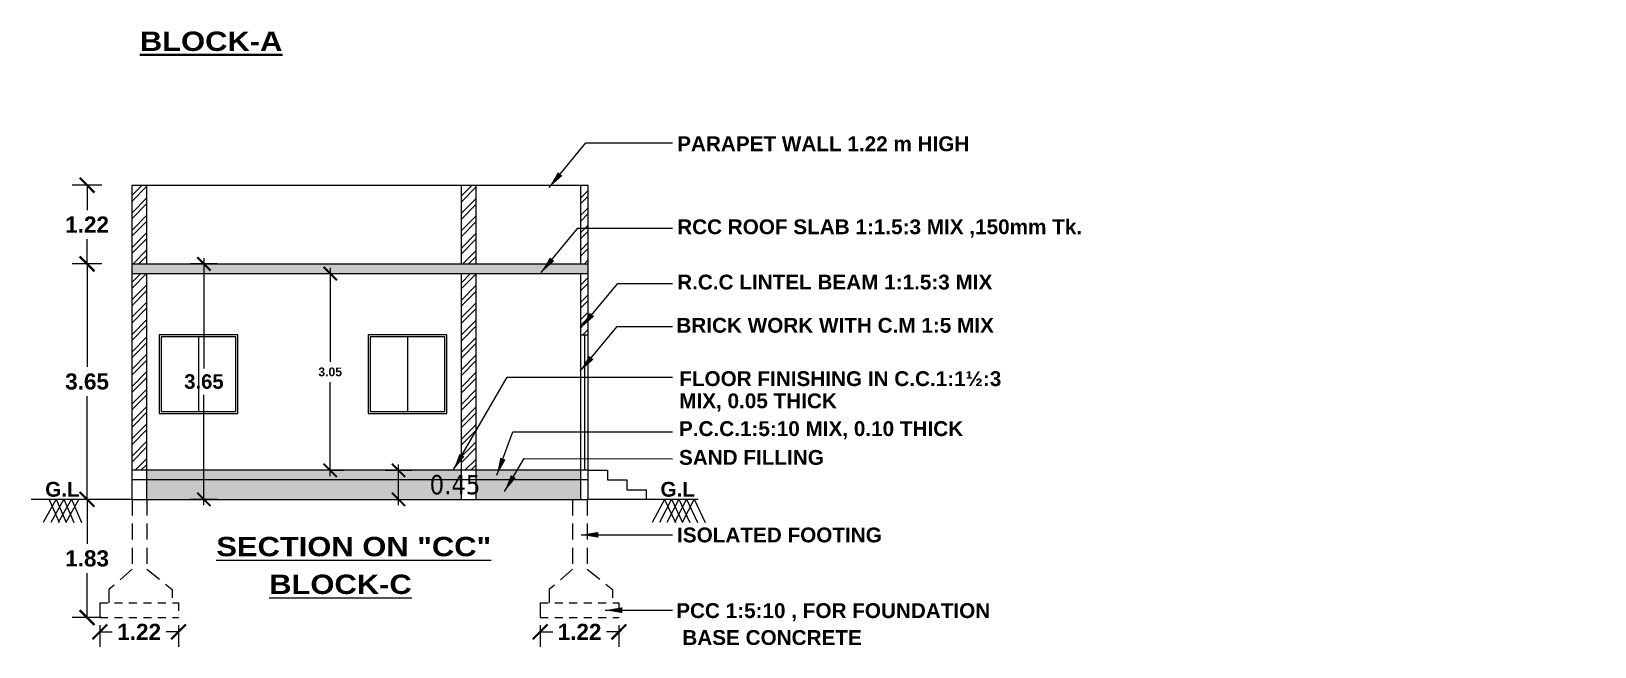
# Model space of a CAD drawing. Header units: metres. Extents: x 743 to 2261, y -742 to 557.
# Drawn here: x 2116.68 to 2140.94, y -644.82 to -635.28 of the extents above; entities that cross this region are included whole.
import ezdxf

# ---------------------------------------------------------------- set-up
doc = ezdxf.new("R2010")
doc.units = ezdxf.units.M
doc.linetypes.add('HIDDEN', pattern=[0.375, 0.25, -0.125])
doc.linetypes.add('HIDDEN2', pattern=[0.1875, 0.125, -0.0625])
for name, color, linetype in [('BLK_3_FLR_0_REGULAR_ROOM_1', 4, 'Continuous'), ('BLK_3_HT_OF_BLDG', 5, 'Continuous'), ('BLK_3_PLINTH_HEIGHT', 7, 'Continuous')]:
    doc.layers.add(name, color=color, linetype=linetype)
doc.styles.add('CEN-GOT', font='arialbd.ttf')
doc.styles.add('CGR', font='ariblk.ttf')
doc.styles.add('kavi', font='ARLRDBD.TTF')
doc.styles.add('STYLE1', font='tahoma.ttf', dxfattribs={"height": 0.4})
doc.styles.add('STYLE2', font='tahoma.ttf', dxfattribs={"height": 0.3})
doc.styles.add('TITLE', font='arialbd.ttf')
doc.dimstyles.new('kavi', dxfattribs={"dimtxt": 0.11, "dimasz": 0.23, "dimexe": 0.18, "dimexo": 0.0625, "dimgap": 0.09, "dimtad": 0, "dimtih": 1, "dimtoh": 1, "dimzin": 0, "dimdsep": 46, "dimtxsty": 'kavi', "dimblk": 'ARCHTICK', "dimcen": 0.09, "dimse1": 1, "dimse2": 1, "dimadec": 0, "dimazin": 0, "dimtfac": 1, "dimtofl": 0, "dimtmove": 0, "dimatfit": 3, "dimldrblk": 'ARCHTICK', "dimfxl": 0, "dimtolj": 1, "dimtzin": 0, "dimarcsym": 0})
doc.dimstyles.new('STY', dxfattribs={"dimscale": 0.9, "dimtxt": 0.23, "dimasz": 0.18, "dimexe": 0.15, "dimexo": 0.6, "dimgap": 0.1, "dimtad": 1, "dimtih": 1, "dimtoh": 1, "dimzin": 0, "dimdsep": 46, "dimtxsty": 'STYLE1', "dimblk": 'CLOSEDBLANK', "dimcen": 0.09375, "dimdle": 0.1, "dimse1": 1, "dimse2": 1, "dimadec": 0, "dimazin": 0, "dimtfac": 1, "dimtmove": 2, "dimatfit": 2, "dimfxl": 0, "dimtolj": 1, "dimtzin": 0, "dimarcsym": 0})

# ---------------------------------------------------------------- blocks, each defined once
blk = doc.blocks.new('_ClosedBlank')
at = {"color": 0, "linetype": 'ByBlock', "lineweight": -2}
for p, q in [((-1, 0.167), (0, 0)), ((-1, 0.167), (-1, -0.167)), ((0, 0), (-1, -0.167))]:
    blk.add_line(p, q, dxfattribs=at)
blk = doc.blocks.new('_ArchTick')
at = {"color": 0, "linetype": 'ByBlock', "const_width": 0.15}
blk.add_lwpolyline([(-0.5, -0.5), (0.5, 0.5)], dxfattribs=at)
blk = doc.blocks.new('*D146')
at = {"color": 7, "linetype": 'ByBlock', "lineweight": -2}
for p, q in [((2117.772, -642.534), (2117.312, -642.534)), ((2117.542, -642.534), (2117.542, -643.223)), ((2117.542, -644.367), (2117.542, -643.678)), ((2117.772, -644.367), (2117.312, -644.367))]:
    blk.add_line(p, q, dxfattribs=at)
at = {"layer": 'Defpoints', "color": 0, "linetype": 'ByBlock'}
for p in [(2118.041, -642.534), (2117.542, -644.367), (2145.285, -644.367)]:
    blk.add_point(p, dxfattribs=at)
at = {"color": 7, "linetype": 'ByBlock', "lineweight": -2, "xscale": 0.23, "yscale": 0.23, "zscale": 0.23}
for p, rotation in [((2117.542, -642.534), 90), ((2117.542, -644.367), 270)]:
    blk.add_blockref('_ArchTick', p, dxfattribs=dict(at, rotation=rotation))
at = {"color": 0, "linetype": 'ByBlock', "insert": (2117.542, -643.451), "char_height": 0.25, "attachment_point": 5, "style": 'CEN-GOT'}
blk.add_mtext('\\A1;1.83', dxfattribs=at)
blk = doc.blocks.new('*D147')
at = {"color": 7, "linetype": 'ByBlock', "lineweight": -2}
for p, q in [((2117.74, -644.483), (2117.74, -644.818)), ((2117.74, -644.588), (2117.933, -644.588)), ((2118.961, -644.588), (2118.768, -644.588)), ((2118.961, -644.483), (2118.961, -644.818))]:
    blk.add_line(p, q, dxfattribs=at)
at = {"layer": 'Defpoints', "color": 0, "linetype": 'ByBlock'}
for p in [(2117.74, -644.253), (2118.961, -644.253), (2118.961, -644.588)]:
    blk.add_point(p, dxfattribs=at)
at = {"color": 7, "linetype": 'ByBlock', "lineweight": -2, "xscale": 0.23, "yscale": 0.23, "zscale": 0.23, "rotation": 180}
blk.add_blockref('_ArchTick', (2117.74, -644.588), dxfattribs=at)
at = {"color": 7, "linetype": 'ByBlock', "lineweight": -2, "xscale": 0.23, "yscale": 0.23, "zscale": 0.23}
blk.add_blockref('_ArchTick', (2118.961, -644.588), dxfattribs=at)
at = {"color": 0, "linetype": 'ByBlock', "insert": (2118.35, -644.588), "char_height": 0.25, "attachment_point": 5, "style": 'CEN-GOT'}
blk.add_mtext('\\A1;1.22', dxfattribs=at)
blk = doc.blocks.new('*D148')
at = {"color": 7, "linetype": 'ByBlock', "lineweight": -2}
for p, q in [((2124.574, -644.483), (2124.574, -644.818)), ((2124.574, -644.588), (2124.767, -644.588)), ((2125.795, -644.588), (2125.602, -644.588)), ((2125.795, -644.483), (2125.795, -644.818))]:
    blk.add_line(p, q, dxfattribs=at)
at = {"layer": 'Defpoints', "color": 0, "linetype": 'ByBlock'}
for p in [(2124.574, -644.253), (2125.795, -644.253), (2125.795, -644.588)]:
    blk.add_point(p, dxfattribs=at)
at = {"color": 7, "linetype": 'ByBlock', "lineweight": -2, "xscale": 0.23, "yscale": 0.23, "zscale": 0.23, "rotation": 180}
blk.add_blockref('_ArchTick', (2124.574, -644.588), dxfattribs=at)
at = {"color": 7, "linetype": 'ByBlock', "lineweight": -2, "xscale": 0.23, "yscale": 0.23, "zscale": 0.23}
blk.add_blockref('_ArchTick', (2125.795, -644.588), dxfattribs=at)
at = {"color": 0, "linetype": 'ByBlock', "insert": (2125.184, -644.588), "char_height": 0.25, "attachment_point": 5, "style": 'CEN-GOT'}
blk.add_mtext('\\A1;1.22', dxfattribs=at)
blk = doc.blocks.new('*D149')
at = {"color": 7, "linetype": 'ByBlock', "lineweight": -2}
for p, q in [((2117.772, -638.884), (2117.312, -638.884)), ((2117.542, -638.884), (2117.542, -640.482)), ((2117.542, -642.534), (2117.542, -640.937)), ((2117.772, -642.534), (2117.312, -642.534))]:
    blk.add_line(p, q, dxfattribs=at)
at = {"layer": 'Defpoints', "color": 0, "linetype": 'ByBlock'}
for p in [(2119.16, -638.884), (2117.542, -642.534), (2119.16, -642.534)]:
    blk.add_point(p, dxfattribs=at)
at = {"color": 7, "linetype": 'ByBlock', "lineweight": -2, "xscale": 0.23, "yscale": 0.23, "zscale": 0.23}
for p, rotation in [((2117.542, -638.884), 90), ((2117.542, -642.534), 270)]:
    blk.add_blockref('_ArchTick', p, dxfattribs=dict(at, rotation=rotation))
at = {"color": 0, "linetype": 'ByBlock', "insert": (2117.542, -640.709), "char_height": 0.25, "attachment_point": 5, "style": 'CEN-GOT'}
blk.add_mtext('\\A1;3.65', dxfattribs=at)
blk = doc.blocks.new('*D150')
at = {"color": 7, "linetype": 'ByBlock', "lineweight": -2}
for p, q in [((2117.772, -637.664), (2117.312, -637.664)), ((2117.542, -637.664), (2117.542, -638.049)), ((2117.542, -638.884), (2117.542, -638.5)), ((2117.772, -638.884), (2117.312, -638.884))]:
    blk.add_line(p, q, dxfattribs=at)
at = {"layer": 'Defpoints', "color": 0, "linetype": 'ByBlock'}
for p in [(2118.869, -637.664), (2117.542, -638.884), (2118.869, -638.884)]:
    blk.add_point(p, dxfattribs=at)
at = {"color": 7, "linetype": 'ByBlock', "lineweight": -2, "xscale": 0.23, "yscale": 0.23, "zscale": 0.23}
for p, rotation in [((2117.542, -637.664), 90), ((2117.542, -638.884), 270)]:
    blk.add_blockref('_ArchTick', p, dxfattribs=dict(at, rotation=rotation))
at = {"color": 0, "linetype": 'ByBlock', "insert": (2117.542, -638.274), "char_height": 0.25, "attachment_point": 5, "style": 'CEN-GOT'}
blk.add_mtext('\\A1;1.22', dxfattribs=at)
blk = doc.blocks.new('*D197')
at = {"layer": 'BLK_3_HT_OF_BLDG', "color": 0, "lineweight": -2}
for p, q in [((2119.355, -638.794), (2119.355, -640.505)), ((2119.562, -638.884), (2119.148, -638.884)), ((2119.355, -642.624), (2119.355, -640.914)), ((2119.562, -642.534), (2119.148, -642.534))]:
    blk.add_line(p, q, dxfattribs=at)
at = {"layer": 'Defpoints', "color": 0, "linetype": 'ByBlock'}
for p in [(2120.188, -638.884), (2119.355, -642.534), (2121.725, -642.534)]:
    blk.add_point(p, dxfattribs=at)
at = {"layer": 'BLK_3_HT_OF_BLDG', "color": 0, "linetype": 'ByBlock', "lineweight": -2, "xscale": 0.207, "yscale": 0.207, "zscale": 0.207}
for p, rotation in [((2119.355, -638.884), 90), ((2119.355, -642.534), 270)]:
    blk.add_blockref('_ArchTick', p, dxfattribs=dict(at, rotation=rotation))
at = {"layer": 'BLK_3_HT_OF_BLDG', "color": 0, "linetype": 'ByBlock', "lineweight": 30, "insert": (2119.355, -640.709), "char_height": 0.225, "attachment_point": 5, "style": 'CEN-GOT'}
blk.add_mtext('\\A1;3.65', dxfattribs=at)
blk = doc.blocks.new('*D198')
at = {"layer": 'BLK_3_FLR_0_REGULAR_ROOM_1', "color": 0, "lineweight": -2}
for p, q in [((2121.256, -639.034), (2121.521, -639.034)), ((2121.314, -638.944), (2121.314, -640.4)), ((2121.314, -642.174), (2121.314, -640.718)), ((2121.314, -642.084), (2121.521, -642.084))]:
    blk.add_line(p, q, dxfattribs=at)
at = {"layer": 'Defpoints', "color": 0, "linetype": 'ByBlock'}
for p in [(2121.049, -639.034), (2121.314, -639.034), (2121.213, -642.084)]:
    blk.add_point(p, dxfattribs=at)
at = {"layer": 'BLK_3_FLR_0_REGULAR_ROOM_1', "color": 0, "linetype": 'ByBlock', "lineweight": -2, "xscale": 0.207, "yscale": 0.207, "zscale": 0.207}
for p, rotation in [((2121.314, -639.034), 90), ((2121.314, -642.084), 270)]:
    blk.add_blockref('_ArchTick', p, dxfattribs=dict(at, rotation=rotation))
at = {"layer": 'BLK_3_FLR_0_REGULAR_ROOM_1', "color": 0, "linetype": 'ByBlock', "lineweight": 30, "insert": (2121.314, -640.559), "char_height": 0.135, "attachment_point": 5, "style": 'CEN-GOT'}
blk.add_mtext('\\A1;3.05', dxfattribs=at)
blk = doc.blocks.new('*D199')
at = {"layer": 'BLK_3_PLINTH_HEIGHT', "color": 0, "lineweight": -2}
for p, q in [((2122.168, -642.084), (2122.582, -642.084)), ((2122.375, -642.624), (2122.375, -641.994)), ((2122.168, -642.534), (2122.582, -642.534))]:
    blk.add_line(p, q, dxfattribs=at)
at = {"layer": 'Defpoints', "color": 0}
for p in [(2121.78, -642.084), (2122.375, -642.084), (2121.542, -642.534)]:
    blk.add_point(p, dxfattribs=at)
at = {"layer": 'BLK_3_PLINTH_HEIGHT', "color": 0, "lineweight": -2, "xscale": 0.207, "yscale": 0.207, "zscale": 0.207}
for p, rotation in [((2122.375, -642.084), 90), ((2122.375, -642.534), 270)]:
    blk.add_blockref('_ArchTick', p, dxfattribs=dict(at, rotation=rotation))
at = {"layer": 'BLK_3_PLINTH_HEIGHT', "color": 0, "insert": (2123.252, -642.309), "char_height": 0.3, "attachment_point": 5, "style": 'STYLE2'}
blk.add_mtext('\\A1;0.45', dxfattribs=at)

msp = doc.modelspace()

# ---------------------------------------------------------------- hatches: boundary and pattern name
at = {"linetype": 'ByBlock'}
h = msp.add_hatch(dxfattribs=at)
h.set_pattern_fill('ANSI32', color=5, scale=0.02)
h.set_pattern_definition([(45, (6.44409, 12.08112), (-0.134703842, 0.134703842), []), (45, (6.53389, 12.08112), (-0.134703842, 0.134703842), [])])
h.paths.add_polyline_path([(2118.24, -642.084), (2118.47, -642.084), (2118.47, -639.034), (2118.24, -639.034)])
h.paths.add_polyline_path([(2118.24, -638.884), (2118.47, -638.884), (2118.47, -637.664), (2118.24, -637.664)])
h.paths.add_polyline_path([(2123.35, -638.884), (2123.58, -638.884), (2123.58, -637.664), (2123.35, -637.664)])
h.paths.add_polyline_path([(2123.35, -642.084), (2123.58, -642.084), (2123.58, -639.034), (2123.35, -639.034)])
h.paths.add_polyline_path([(2125.205, -638.884), (2125.32, -638.884), (2125.32, -637.664), (2125.205, -637.664)])
h.paths.add_polyline_path([(2125.205, -639.984), (2125.32, -639.984), (2125.32, -639.034), (2125.205, -639.034)])
h = msp.add_hatch()
h.set_pattern_fill('AR-CONC', color=5, scale=0.0009)
h.set_pattern_definition([(50, (6.44409, 12.08112), (0.163966202, -0.014345177), [0.017145, -0.188595]), (355, (6.44409, 12.08112), (-0.031719079, 0.171951161), [0.013716, -0.150876526]), (100.451445, (6.45775, 12.07992), (0.132247122, 0.157605977), [0.014571008, -0.16028122]), (46.1842, (6.44409, 12.12684), (0.243971137, -0.037838095), [0.0257175, -0.2828925]), (96.635558, (6.46442, 12.12369), (0.21366372, 0.222683512), [0.02185652, -0.240422047]), (351.184151, (6.44409, 12.12684), (0.21366372, 0.222683512), [0.02057397, -0.22631376]), (21, (6.46695, 12.11541), (0.136452952, -0.092038678), [0.017145, -0.188595]), (326, (6.46695, 12.11541), (0.055621826, 0.16576917), [0.013716, -0.150876]), (71.451445, (6.47832, 12.10774), (0.192074777, 0.073730492), [0.014571008, -0.160280944]), (37.5, (6.444086, 12.08112), (0.002779743, 0.076099535), [0, -0.1490472, 0, -0.153162, 0, -0.1514475]), (7.5, (6.444086, 12.08112), (0.0601376963, 0.0901625173), [0, -0.0873252, 0, -0.1456182, 0, -0.0577215]), (327.5, (6.39311, 12.08112), (0.1220315357, -0.0051558696), [0, -0.05715, 0, -0.178308, 0, -0.236601]), (317.5, (6.37025, 12.08112), (0.133316263, 0.022883842), [0, -0.074295, 0, -0.1184148, 0, -0.168021])])
h.paths.add_polyline_path([(2118.24, -638.884), (2118.24, -639.034), (2125.32, -639.034), (2125.32, -638.884)])
h = msp.add_hatch()
h.set_pattern_fill('AR-CONC', color=5, scale=0.0009)
h.set_pattern_definition([(50, (6.44409, 94.97727), (0.163966202, -0.014345177), [0.017145, -0.188595]), (355, (6.44409, 94.97727), (-0.031719079, 0.171951161), [0.013716, -0.150876526]), (100.451445, (6.45775, 94.97607), (0.132247122, 0.157605977), [0.014571008, -0.16028122]), (46.1842, (6.44409, 95.023), (0.243971137, -0.037838095), [0.0257175, -0.2828925]), (96.635558, (6.46442, 95.01984), (0.21366372, 0.222683512), [0.02185652, -0.240422047]), (351.184151, (6.44409, 95.023), (0.21366372, 0.222683512), [0.02057397, -0.22631376]), (21, (6.46695, 95.01156), (0.136452952, -0.092038678), [0.017145, -0.188595]), (326, (6.46695, 95.01156), (0.055621826, 0.16576917), [0.013716, -0.150876]), (71.451445, (6.47832, 95.00389), (0.192074777, 0.073730492), [0.014571008, -0.160280944]), (37.5, (6.444086, 94.97727), (0.002779743, 0.076099535), [0, -0.1490472, 0, -0.153162, 0, -0.1514475]), (7.5, (6.444086, 94.97727), (0.0601376963, 0.0901625173), [0, -0.0873252, 0, -0.1456182, 0, -0.0577215]), (327.5, (6.39311, 94.97727), (0.1220315357, -0.0051558696), [0, -0.05715, 0, -0.178308, 0, -0.236601]), (317.5, (6.37025, 94.97727), (0.133316263, 0.022883842), [0, -0.074295, 0, -0.1184148, 0, -0.168021])])
h.paths.add_polyline_path([(2125.205, -642.234), (2125.205, -642.084), (2123.58, -642.084), (2123.58, -642.234)])
h.paths.add_polyline_path([(2118.47, -642.084), (2118.47, -642.234), (2123.35, -642.234), (2123.35, -642.084)])
h = msp.add_hatch()
h.set_pattern_fill('AR-SAND', color=5, scale=0.0009)
h.set_pattern_definition([(37.5, (6.444086, 94.97727), (-0.00144002817, 0.04404719136), [0, -0.0347472, 0, -0.038862, 0, -0.0371475]), (7.5, (6.444086, 94.97727), (0.0404570955, 0.064514259), [0, -0.0187452, 0, -0.0313182, 0, -0.0120015]), (327.5, (6.415968, 94.97727), (0.0711893133, 0.0001293466), [0, -0.01143, 0, -0.041148, 0, -0.053721]), (317.5, (6.41597, 94.97727), (0.0687200807, 0.0200636391), [0, -0.005715, 0, -0.0269748, 0, -0.030861])])
h.paths.add_polyline_path([(2123.35, -642.234), (2118.47, -642.234), (2118.47, -642.534), (2123.35, -642.534)])
h.paths.add_polyline_path([(2125.205, -642.234), (2123.58, -642.234), (2123.58, -642.534), (2125.205, -642.534)])

# ---------------------------------------------------------------- linework, layer by layer
at = {"color": 5}
for p, q in [((2118.24, -642.534), (2118.24, -637.664)), ((2118.24, -637.664), (2125.32, -637.664)), ((2118.47, -638.884), (2118.47, -637.664)), ((2123.35, -638.884), (2123.35, -637.664)), ((2123.58, -638.884), (2123.58, -637.664)), ((2125.205, -638.884), (2125.205, -637.664)), ((2125.32, -642.534), (2125.32, -637.664)), ((2118.24, -638.884), (2125.32, -638.884)), ((2118.24, -639.034), (2125.32, -639.034)), ((2118.47, -642.534), (2118.47, -639.034)), ((2123.35, -642.534), (2123.35, -639.034)), ((2123.58, -642.534), (2123.58, -639.034)), ((2125.205, -642.534), (2125.205, -639.034)), ((2125.32, -642.084), (2118.24, -642.084)), ((2125.32, -642.234), (2118.24, -642.234)), ((2118.24, -642.534), (2116.676, -642.534)), ((2117.063, -642.533), (2116.86, -642.891)), ((2116.953, -642.534), (2117.108, -642.892)), ((2117.181, -642.533), (2116.977, -642.891)), ((2117.181, -642.533), (2116.977, -642.891)), ((2117.063, -642.533), (2117.218, -642.891)), ((2117.298, -642.533), (2117.095, -642.891)), ((2117.298, -642.533), (2117.095, -642.891)), ((2117.181, -642.533), (2117.335, -642.891)), ((2117.181, -642.533), (2117.335, -642.891)), ((2117.416, -642.533), (2117.212, -642.891)), ((2117.298, -642.533), (2117.453, -642.891)), ((2117.298, -642.533), (2117.453, -642.891)), ((2118.24, -642.534), (2125.32, -642.534)), ((2127.024, -642.534), (2125.304, -642.534)), ((2126.5, -642.534), (2126.313, -642.892)), ((2126.61, -642.533), (2126.423, -642.891)), ((2126.5, -642.534), (2126.671, -642.892)), ((2126.727, -642.533), (2126.54, -642.891)), ((2126.727, -642.533), (2126.54, -642.891)), ((2126.61, -642.533), (2126.781, -642.891)), ((2126.845, -642.533), (2126.658, -642.891)), ((2126.845, -642.533), (2126.658, -642.891)), ((2126.727, -642.533), (2126.898, -642.891)), ((2126.727, -642.533), (2126.898, -642.891)), ((2126.963, -642.533), (2126.775, -642.891)), ((2126.845, -642.533), (2127.016, -642.891)), ((2126.845, -642.533), (2127.016, -642.891)), ((2126.963, -642.533), (2127.133, -642.891)), ((2117.74, -644.138), (2117.74, -644.367)), ((2124.574, -644.138), (2124.574, -644.367))]:
    msp.add_line(p, q, dxfattribs=at)
at = {"color": 5, "linetype": 'HIDDEN2'}
for p, q in [((2117.74, -644.138), (2118.961, -644.138)), ((2118.862, -643.934), (2118.862, -644.138)), ((2118.961, -644.138), (2118.961, -644.367)), ((2124.574, -644.138), (2125.795, -644.138)), ((2125.696, -643.934), (2125.696, -644.138)), ((2125.795, -644.138), (2125.795, -644.367)), ((2117.74, -644.367), (2118.961, -644.367)), ((2124.574, -644.367), (2125.795, -644.367))]:
    msp.add_line(p, q, dxfattribs=at)
at = {"color": 5, "linetype": 'HIDDEN'}
for p, q in [((2117.878, -643.934), (2117.878, -644.138)), ((2124.712, -643.934), (2124.712, -644.138))]:
    msp.add_line(p, q, dxfattribs=at)
at = {"color": 5}
for points in [[(2119.88, -639.984), (2118.66, -639.984), (2118.66, -641.201), (2119.88, -641.201)], [(2119.85, -640.014), (2118.69, -640.014), (2118.69, -641.171), (2119.85, -641.171)], [(2123.123, -639.984), (2121.903, -639.984), (2121.903, -641.201), (2123.123, -641.201)], [(2123.093, -640.014), (2121.933, -640.014), (2121.933, -641.171), (2123.093, -641.171)]]:
    msp.add_lwpolyline(points, close=True, dxfattribs=at)
for points in [[(2119.27, -640.014), (2119.27, -641.171)], [(2122.513, -640.014), (2122.513, -641.171)], [(2125.205, -639.984), (2125.32, -639.984)], [(2125.262, -639.984), (2125.262, -642.084)], [(2125.32, -642.084), (2125.62, -642.084), (2125.62, -642.234), (2125.92, -642.234), (2125.92, -642.384), (2126.22, -642.384), (2126.22, -642.534)]]:
    msp.add_lwpolyline(points, dxfattribs=at)
at = {"color": 5, "linetype": 'HIDDEN'}
for points in [[(2118.241, -642.534), (2118.241, -643.614), (2117.878, -643.934)], [(2118.47, -642.534), (2118.47, -643.614), (2118.862, -643.934)], [(2125.075, -642.534), (2125.075, -643.614), (2124.712, -643.934)], [(2125.304, -642.534), (2125.304, -643.614), (2125.696, -643.934)]]:
    msp.add_lwpolyline(points, dxfattribs=at)

# ---------------------------------------------------------------- texts
at = {"color": 5, "ltscale": 1.5, "style": 'TITLE'}
for s, p in [('PARAPET WALL 1.22 m HIGH', (2126.699, -637.137)), ('RCC ROOF SLAB 1:1.5:3 MIX ,150mm Tk.', (2126.699, -638.424)), ('R.C.C LINTEL BEAM 1:1.5:3 MIX', (2126.699, -639.281)), ('BRICK WORK WITH C.M 1:5 MIX', (2126.687, -639.951)), ('FLOOR FINISHING IN C.C.1:1½:3', (2126.731, -640.778)), ('MIX, 0.05 THICK', (2126.731, -641.122)), ('P.C.C.1:5:10 MIX, 0.10 THICK', (2126.727, -641.553)), ('SAND FILLING', (2126.727, -641.999)), ('G.L', (2116.892, -642.493)), ('G.L', (2126.439, -642.493)), ('ISOLATED FOOTING', (2126.698, -643.201)), ('PCC 1:5:10 , FOR FOUNDATION', (2126.684, -644.374)), (' BASE CONCRETE', (2126.69, -644.791))]:
    msp.add_text(s, height=0.23, dxfattribs=at).set_placement(p)
at = {"color": 5, "lineweight": 40, "insert": (2118.361, -635.283), "char_height": 0.3, "width": 4.23745, "attachment_point": 1, "style": 'CGR'}
msp.add_mtext('{\\LBLOCK-A}', dxfattribs=at)
at = {"color": 5, "char_height": 0.3, "width": 20.8908, "attachment_point": 2, "style": 'CGR'}
for s, insert in [('{\\LSECTION ON "CC"}', (2121.68, -643.116)), ('{\\LBLOCK-C}', (2121.474, -643.701))]:
    msp.add_mtext(s, dxfattribs=dict(at, insert=insert))

# ---------------------------------------------------------------- dimensions: what is measured, and where the dimension line sits
at = {"color": 5, "linetype": 'ByBlock'}
for base, p1, p2, picture, middle in [((2117.542, -638.884), (2118.869, -637.664), (2118.869, -638.884), '*D150', (2117.542, -638.274)), ((2117.542, -642.534), (2119.16, -638.884), (2119.16, -642.534), '*D149', (2117.542, -640.709)), ((2117.542, -644.367), (2118.041, -642.534), (2145.285, -644.367), '*D146', (2117.542, -643.451))]:
    dim = msp.add_linear_dim(base=base, p1=p1, p2=p2, angle=90, dimstyle='kavi', override={"dimtxt": 0.25, "dimexe": 0.23, "dimexo": 0.23, "dimgap": 0.1, "dimtxsty": 'CEN-GOT', "dimse1": 0, "dimse2": 0, "dimclrd": 7, "dimclre": 7, "dimtmove": 2, "dimfxl": 0.23, "dimfxlon": 1}, dxfattribs=at)
    dim.commit()
    dim.dimension.update_dxf_attribs({"geometry": picture, "text_midpoint": middle})
for base, p1, p2, picture, middle in [((2118.961, -644.588), (2117.74, -644.253), (2118.961, -644.253), '*D147', (2118.35, -644.588)), ((2125.795, -644.588), (2124.574, -644.253), (2125.795, -644.253), '*D148', (2125.184, -644.588))]:
    dim = msp.add_linear_dim(base=base, p1=p1, p2=p2, dimstyle='kavi', override={"dimtxt": 0.25, "dimexe": 0.23, "dimexo": 0.23, "dimgap": 0.1, "dimtxsty": 'CEN-GOT', "dimse1": 0, "dimse2": 0, "dimclrd": 7, "dimclre": 7, "dimtmove": 2, "dimfxl": 0.23, "dimfxlon": 1}, dxfattribs=at)
    dim.commit()
    dim.dimension.update_dxf_attribs({"geometry": picture, "text_midpoint": middle})
at = {"layer": 'BLK_3_FLR_0_REGULAR_ROOM_1', "color": 4, "linetype": 'ByBlock', "lineweight": 30}
dim = msp.add_linear_dim(base=(2121.314, -639.034), p1=(2121.213, -642.084), p2=(2121.049, -639.034), angle=90, dimstyle='STY', override={"dimtxt": 0.15, "dimasz": 0.23, "dimexe": 0.23, "dimexo": 0.23, "dimtxsty": 'CEN-GOT', "dimblk": 'ArchTick', "dimcen": 0.23, "dimse1": 0, "dimse2": 0, "dimldrblk": 'ArchTick', "dimfxl": 0.23, "dimfxlon": 1, "dimtfill": 1, "dimtfillclr": 256, "dimarcsym": 1}, dxfattribs=at)
dim.commit()
dim.dimension.update_dxf_attribs({"geometry": '*D198', "text_midpoint": (2121.314, -640.559)})
at = {"layer": 'BLK_3_HT_OF_BLDG', "color": 5, "linetype": 'ByBlock', "lineweight": 30}
dim = msp.add_linear_dim(base=(2119.355, -642.534), p1=(2120.188, -638.884), p2=(2121.725, -642.534), angle=90, dimstyle='STY', override={"dimtxt": 0.25, "dimasz": 0.23, "dimexe": 0.23, "dimexo": 0.23, "dimtxsty": 'CEN-GOT', "dimblk": 'ArchTick', "dimcen": 0.23, "dimse1": 0, "dimse2": 0, "dimldrblk": 'ArchTick', "dimfxl": 0.23, "dimfxlon": 1, "dimtfill": 1, "dimtfillclr": 256, "dimarcsym": 1}, dxfattribs=at)
dim.commit()
dim.dimension.update_dxf_attribs({"geometry": '*D197', "text_midpoint": (2119.355, -640.709)})
at = {"layer": 'BLK_3_PLINTH_HEIGHT', "color": 7}
dim = msp.add_linear_dim(base=(2122.375, -642.084), p1=(2121.542, -642.534), p2=(2121.78, -642.084), angle=90, dimstyle='STY', override={"dimtxt": 0.3, "dimasz": 0.23, "dimexe": 0.23, "dimexo": 0.23, "dimtxsty": 'STYLE2', "dimblk": 'ArchTick', "dimcen": 0.23, "dimse1": 0, "dimse2": 0, "dimldrblk": 'ArchTick', "dimfxl": 0.23, "dimfxlon": 1, "dimtfill": 1, "dimtfillclr": 256, "dimarcsym": 1}, dxfattribs=at)
dim.commit()
dim.dimension.update_dxf_attribs({"geometry": '*D199', "text_midpoint": (2123.252, -642.309)})

# ---------------------------------------------------------------- leaders
at = {"color": 5, "linetype": 'ByBlock'}
for points in [[(2124.711, -637.699), (2125.284, -637.009), (2126.628, -637.009)], [(2124.586, -639.02), (2125.159, -638.33), (2126.628, -638.33)], [(2125.206, -639.877), (2125.778, -639.187), (2126.628, -639.187)], [(2125.194, -640.547), (2125.766, -639.857), (2126.628, -639.857)], [(2123.224, -642.084), (2124.062, -640.641), (2126.628, -640.641)], [(2123.901, -642.157), (2124.149, -641.489), (2126.628, -641.487)], [(2124.019, -642.412), (2124.323, -641.903), (2126.628, -641.906)], [(2125.207, -643.084), (2125.927, -643.084), (2126.628, -643.086)], [(2125.58, -644.252), (2126.512, -644.253), (2126.628, -644.254)]]:
    msp.add_leader(points, dimstyle='STY', override={"dimasz": 0.3, "dimgap": 0.1, "dimtad": 0}, dxfattribs=at)

doc.saveas('drawing.dxf')
